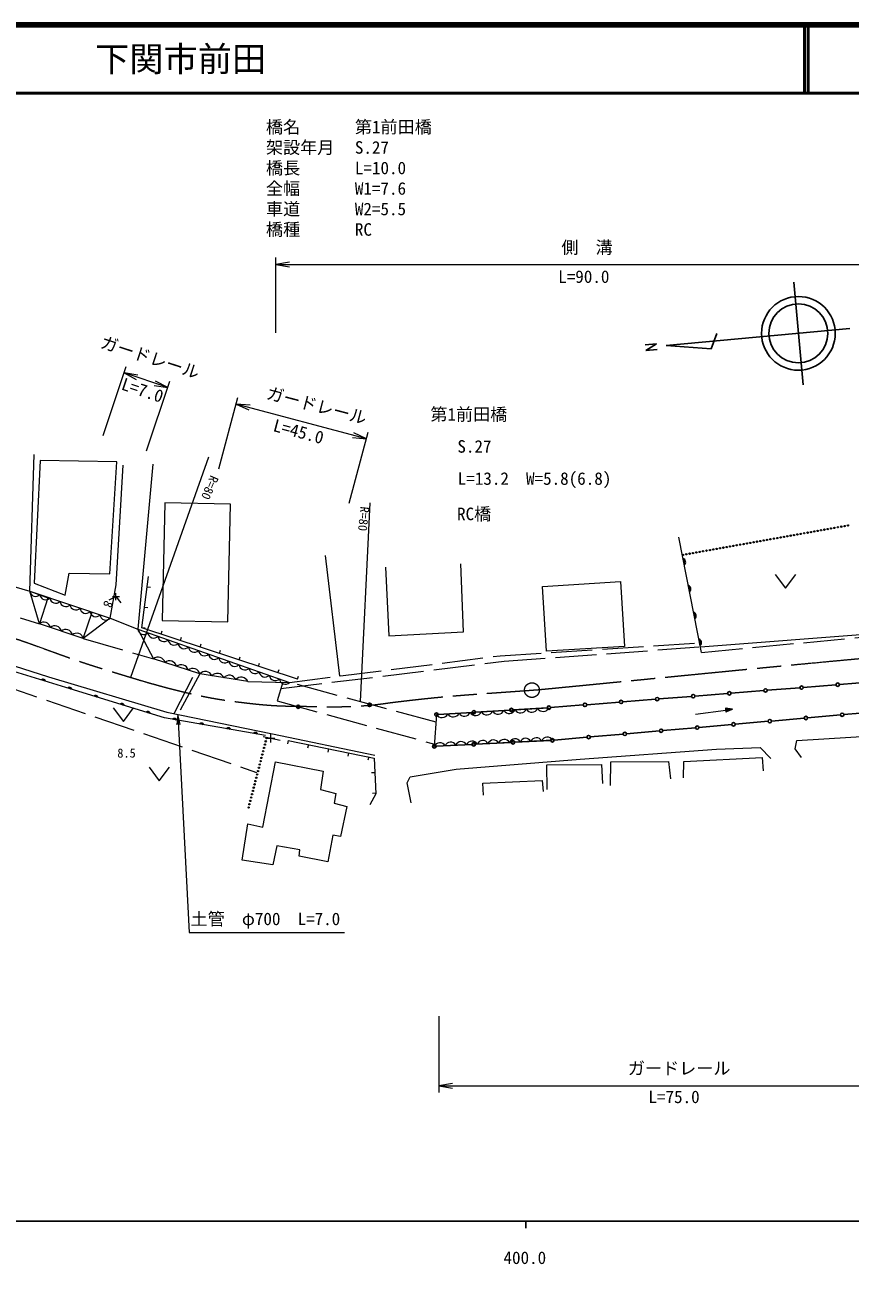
# Model space of a CAD drawing. Units: millimetres, scale not verified. Extents: x 40000 to 680000, y 20000 to 380000.
# Drawn here: x 394750 to 515407, y 198715 to 380000 of the extents above; entities that cross this region are included whole.
import ezdxf
from ezdxf.enums import TextEntityAlignment as Align

# ---------------------------------------------------------------- set-up
doc = ezdxf.new("R2010")
doc.units = ezdxf.units.MM
doc.header["$LTSCALE"] = 1000
doc.header["$PDMODE"] = 32
doc.header["$PDSIZE"] = 500
doc.linetypes.add('CHAIN', pattern=[18.5, 12, -1.5, 3.5, -1.5])
doc.linetypes.add('DASHED', pattern=[7.5, 6, -1.5])
for name, color, linetype, lineweight in [('M-BMK', 2, 'CHAIN', 13), ('M-BMK-SRVR', 3, 'Continuous', 25), ('M-STR-HTXT', 7, 'Continuous', 13), ('M-STR-STRC', 7, 'Continuous', 25), ('M-TTL', 2, 'Continuous', 140), ('M-TTL-BAND', 7, 'Continuous', 25), ('M-TTL-LINE', 7, 'Continuous', 50), ('M-WORK', 1, 'Continuous', 13)]:
    doc.layers.add(name, color=color, linetype=linetype, lineweight=lineweight)
doc.layers.add('M-OTRS', color=6, linetype='Continuous')
doc.layers.add('M-TTL-TXT', color=7, linetype='Continuous')
doc.styles.add('ＭＳ ゴシック', font='')
doc.styles.get('ＭＳ ゴシック').set_extended_font_data('MS Gothic')

# ---------------------------------------------------------------- blocks, each defined once
blk = doc.blocks.new('plus')
at = {"color": 0, "linetype": 'Continuous', "lineweight": -2}
for p, q in [((-1.25, 0), (1.25, 0)), ((0, -1.25), (0, 1.25))]:
    blk.add_line(p, q, dxfattribs=at)
blk = doc.blocks.new('open_arrow')
at = {"color": 0, "linetype": 'Continuous', "lineweight": -2}
blk.add_lwpolyline([(7.5, 1.25), (0, 0), (7.5, -1.25)], dxfattribs=at)

msp = doc.modelspace()

# ---------------------------------------------------------------- linework, layer by layer
at = {"layer": 'M-BMK'}
msp.add_circle((468877, 282683), 1076, dxfattribs=at)
for points, knots in [([(371781, 294197), (375458, 294106), (376591, 294075), (379638, 293651), (382739, 293219), (384451, 292782), (387480, 291985), (395001, 290005), (398942, 287992), (406381, 285723), (410923, 284338), (413456, 283502), (418072, 282391), (421659, 281527), (423714, 281204), (427380, 280782), (430141, 280464), (431703, 280361), (434483, 280333), (438808, 280290), (441249, 280109), (445556, 280517), (446820, 280637), (447520, 280772), (448780, 280926), (457025, 281931), (459755, 282007), (469966, 282763)], [0, 0, 0, 0, 1, 1, 1, 2, 2, 2, 3, 3, 3, 4, 4, 4, 5, 5, 5, 6, 6, 6, 7, 7, 7, 8, 8, 8, 9, 9, 9, 9]), ([(469966, 282763), (502940, 285976), (511316, 286909), (537858, 289141), (540831, 289391), (542491, 289624), (545471, 289773), (548911, 289945), (550846, 289909), (554289, 289802), (560023, 289623), (562037, 289230), (568896, 288272)], [0, 0, 0, 0, 1, 1, 1, 2, 2, 2, 3, 3, 3, 4, 4, 4, 4])]:
    msp.add_open_spline(points, degree=3, knots=knots, dxfattribs=at)
at = {"layer": 'M-BMK-SRVR'}
for p, q in [((507145, 342375), (508527, 327355)), ((488525, 333088), (515346, 335556)), ((495061, 332608), (495936, 334852)), ((487098, 333351), (485437, 333190)), ((485517, 332340), (487098, 333351)), ((487172, 332492), (485517, 332340)), ((488525, 333088), (495061, 332608))]:
    msp.add_line(p, q, dxfattribs=at)
for radius in [5387, 4309]:
    msp.add_circle((507836, 334865), radius, dxfattribs=at)
at = {"layer": 'M-OTRS'}
for p in [(434720, 280258), (445161, 280538)]:
    msp.add_point(p, dxfattribs=at)
at = {"layer": 'M-STR-HTXT'}
for p, q in [((431451, 334925), (431451, 345949)), ((431451, 344949), (521860, 344949)), ((406184, 319950), (409581, 330032)), ((415646, 326934), (409262, 329085)), ((412537, 317707), (415965, 327882)), ((423129, 315047), (425915, 325500)), ((444689, 319462), (425657, 324533)), ((442176, 310033), (444946, 320428)), ((421624, 316748), (410225, 284540)), ((445174, 310057), (443796, 280996)), ((455268, 235000), (455268, 223808)), ((455268, 224808), (524470, 224808))]:
    msp.add_line(p, q, dxfattribs=at)
msp.add_lwpolyline([(417134, 279140), (418786, 247257), (441486, 247257)], dxfattribs=at)
at = {"layer": 'M-STR-STRC'}
for p, q in [((508049, 283038), (503270, 282657)), ((513326, 283458), (508548, 283077)), ((518603, 283879), (513825, 283498)), ((486941, 281355), (482162, 280974)), ((492218, 281776), (487439, 281395)), ((497495, 282196), (492716, 281816)), ((502772, 282617), (497993, 282236)), ((460155, 279428), (455177, 279123)), ((465632, 279763), (460654, 279458)), ((471109, 280098), (466131, 279793)), ((476386, 280514), (471608, 280133)), ((481664, 280935), (476885, 280554)), ((519276, 279522), (514479, 279099)), ((498098, 277656), (493302, 277233)), ((503393, 278122), (498596, 277700)), ((508687, 278589), (503891, 278166)), ((513981, 279055), (509185, 278633)), ((476921, 275789), (472125, 275367)), ((482215, 276256), (477419, 275833)), ((487510, 276723), (482713, 276300)), ((492804, 277189), (488008, 276766)), ((460117, 274738), (454861, 274467)), ((465871, 275035), (460616, 274764)), ((471626, 275332), (466371, 275061))]:
    msp.add_line(p, q, dxfattribs=at)
for centre in [(503021, 282637), (508298, 283057), (513576, 283478), (481913, 280954), (487190, 281375), (492467, 281796), (497744, 282216), (454928, 279108), (460405, 279443), (465882, 279778), (471359, 280113), (476636, 280534), (514230, 279077), (493053, 277211), (498347, 277678), (503642, 278144), (508936, 278611), (471876, 275345), (477170, 275811), (482464, 276278), (487759, 276744), (454612, 274454), (460366, 274751), (466121, 275048)]:
    msp.add_circle(centre, 250, dxfattribs=at)
at = {"layer": 'M-TTL'}
msp.add_line((680000, 380000), (40000, 380000), dxfattribs=at)
at = {"layer": 'M-TTL-BAND'}
for p, q in [((40000, 205000), (579000, 205000)), ((468000, 205000), (468000, 204000))]:
    msp.add_line(p, q, dxfattribs=at)
at = {"layer": 'M-TTL-LINE'}
for p, q in [((508747, 380000), (508747, 370000)), ((509247, 380000), (509247, 370000)), ((40000, 370000), (680000, 370000))]:
    msp.add_line(p, q, dxfattribs=at)
at = {"layer": 'M-WORK'}
for p, q in [((395489, 297154), (396122, 317172)), ((397018, 316291), (396135, 298331)), ((408179, 316053), (397018, 316291)), ((407174, 299717), (408179, 316053)), ((408121, 298070), (409123, 315590)), ((413445, 315716), (411265, 291599)), ((493670, 288206), (490346, 305041)), ((438637, 302370), (440755, 284738)), ((458858, 291195), (458506, 301151)), ((400653, 296551), (401240, 299811)), ((401240, 299811), (407174, 299717)), ((447494, 300659), (447951, 290632)), ((504461, 299579), (505961, 297579)), ((505961, 297579), (507461, 299579)), ((396135, 298331), (400653, 296551)), ((407221, 293197), (408121, 298070)), ((412621, 297798), (413117, 297735)), ((395489, 297154), (398128, 296169)), ((396896, 292369), (395489, 297154)), ((395489, 297154), (407221, 293197)), ((398128, 296169), (396896, 292369)), ((407082, 295886), (408078, 296365)), ((408078, 296365), (408786, 295465)), ((403280, 290218), (404620, 294074)), ((404620, 294074), (407221, 293197)), ((412244, 294821), (412740, 294759)), ((403280, 290218), (396896, 292369)), ((407221, 293197), (403280, 290218)), ((411265, 291599), (413551, 287271)), ((411265, 291599), (433447, 283814)), ((411867, 291845), (412363, 291782)), ((414676, 290876), (414833, 291351)), ((417523, 289932), (417680, 290406)), ((447951, 290632), (458858, 291195)), ((493510, 289017), (522551, 291230)), ((382993, 289512), (398224, 284641)), ((420370, 288987), (420528, 289461)), ((423218, 288042), (423375, 288517)), ((426065, 287097), (426223, 287572)), ((428912, 286153), (429070, 286627)), ((398224, 284641), (415517, 279471)), ((431760, 285208), (431917, 285683)), ((434607, 284263), (434765, 284738)), ((427345, 283939), (433447, 283814)), ((407659, 280071), (409159, 278071)), ((409159, 278071), (410659, 280071)), ((415517, 279471), (430943, 276311)), ((454928, 279108), (471359, 280113)), ((492772, 279185), (497210, 279766)), ((498201, 279896), (497171, 280063)), ((497171, 280063), (497249, 279468)), ((497377, 280030), (497179, 280004)), ((497186, 279944), (497583, 279996)), ((497789, 279963), (497194, 279885)), ((497202, 279825), (497995, 279929)), ((498201, 279896), (497210, 279766)), ((497218, 279706), (498011, 279810)), ((497820, 279725), (497225, 279647)), ((497233, 279587), (497630, 279639)), ((497439, 279554), (497241, 279528)), ((498201, 279896), (497249, 279468)), ((454928, 279108), (454612, 274454)), ((429596, 275895), (432056, 275342)), ((430943, 276311), (445933, 273192)), ((507627, 275323), (540418, 277305)), ((433258, 275305), (433158, 274815)), ((436198, 274708), (436098, 274218)), ((439137, 274110), (439038, 273620)), ((471876, 275345), (454612, 274454)), ((475957, 272608), (495864, 274030)), ((495864, 274030), (502241, 274289)), ((502241, 274289), (503792, 272694)), ((507369, 274073), (507627, 275323)), ((508274, 272824), (507369, 274073)), ((429565, 262651), (431404, 272188)), ((431404, 272188), (438384, 270809)), ((442077, 273513), (441978, 273023)), ((445017, 272916), (444918, 272426)), ((457817, 271143), (475957, 272608)), ((480352, 268730), (480395, 272177)), ((480395, 272177), (488841, 272263)), ((488841, 272263), (489142, 269721)), ((491038, 269850), (491081, 272263)), ((491081, 272263), (502543, 272824)), ((502543, 272824), (502672, 270885)), ((412915, 271439), (414415, 269439)), ((414415, 269439), (415915, 271439)), ((438384, 270809), (437982, 268166)), ((445934, 270590), (445434, 270568)), ((451095, 269980), (457817, 271143)), ((471045, 271746), (479060, 271789)), ((471131, 268170), (471045, 271746)), ((479060, 271789), (479189, 269032)), ((450664, 269118), (451095, 269980)), ((451225, 266188), (450664, 269118)), ((461695, 269075), (470399, 269463)), ((461781, 267308), (461695, 269075)), ((470399, 269463), (470528, 267868)), ((437982, 268166), (440223, 267563)), ((440223, 267563), (439964, 266127)), ((446065, 267593), (445565, 267571)), ((439964, 266127), (441831, 265667)), ((441831, 265667), (440883, 261272)), ((426521, 257796), (427354, 263139)), ((427354, 263139), (429565, 262651)), ((439763, 261473), (439045, 257567)), ((440883, 261272), (439763, 261473)), ((431576, 259922), (431030, 257107)), ((434966, 259319), (431576, 259922)), ((434880, 258400), (434966, 259319)), ((431030, 257107), (426521, 257796)), ((439045, 257567), (434880, 258400))]:
    msp.add_line(p, q, dxfattribs=at)
at = {"layer": 'M-WORK', "linetype": 'DASHED'}
for p, q in [((391135, 298423), (395489, 297154)), ((386936, 295555), (396896, 292369)), ((407221, 293197), (411265, 291599)), ((403280, 290218), (413551, 287271)), ((493670, 288206), (522656, 290960)), ((383715, 286073), (428614, 270647)), ((416572, 279255), (419682, 285265)), ((420340, 285049), (417134, 279140)), ((454882, 277978), (433447, 283814))]:
    msp.add_line(p, q, dxfattribs=at)
at = {"layer": 'M-WORK'}
for points in [[(414818, 292865), (424422, 292654), (424800, 309869), (415196, 310080)], [(470432, 297844), (481831, 298548), (482415, 289081), (471017, 288378)]]:
    msp.add_lwpolyline(points, close=True, dxfattribs=at)
for points in [[(434607, 284263), (411862, 291810), (412812, 299303)], [(429955, 276042), (415177, 278611), (400752, 283061), (389951, 286394), (382827, 288749)], [(427345, 283939), (420340, 285049), (413551, 287271)], [(433258, 275305), (445839, 272749), (446069, 267492), (445208, 265883)]]:
    msp.add_lwpolyline(points, dxfattribs=at)
at = {"layer": 'M-WORK', "linetype": 'DASHED'}
for points in [[(432200, 282911), (464838, 286914), (493510, 289017)], [(433447, 283814), (464222, 287706), (493393, 289609)], [(432475, 283834), (431662, 281109), (454811, 274741)]]:
    msp.add_lwpolyline(points, dxfattribs=at)
at = {"layer": 'M-WORK'}
for centre in [(512614, 306330), (513106, 306417), (513599, 306505), (514091, 306593), (514583, 306680), (515075, 306768), (502277, 304487), (502769, 304575), (503262, 304663), (503754, 304750), (504246, 304838), (504738, 304926), (505231, 305014), (505723, 305101), (506215, 305189), (506707, 305277), (507200, 305364), (507692, 305452), (508184, 305540), (508676, 305628), (509169, 305715), (509661, 305803), (510153, 305891), (510645, 305979), (511137, 306066), (511630, 306154), (512122, 306242), (492432, 302733), (492925, 302820), (493417, 302908), (493909, 302996), (494401, 303083), (494893, 303171), (495386, 303259), (495878, 303347), (496370, 303434), (496862, 303522), (497355, 303610), (497847, 303698), (498339, 303785), (498831, 303873), (499324, 303961), (499816, 304048), (500308, 304136), (500800, 304224), (501293, 304312), (501785, 304399), (490956, 302469), (491448, 302557), (491940, 302645), (430098, 275679), (429596, 273743), (429722, 274227), (429847, 274711), (429972, 275195), (429220, 272291), (429345, 272775), (429471, 273259), (428719, 270355), (428844, 270839), (428969, 271323), (429095, 271807), (428217, 268419), (428342, 268903), (428468, 269387), (428593, 269871), (427715, 266483), (427841, 266967), (427966, 267451), (428092, 267935), (427465, 265515), (427590, 265999)]:
    msp.add_circle(centre, 100, dxfattribs=at)
for centre, radius, start, end in [((490793, 301399), 567, 309.24419, 73.09922), ((490793, 301399), 453, 317.20358, 65.13983), ((490793, 301399), 340, 332.82895, 49.51445), ((491568, 297475), 567, 309.24419, 73.09922), ((491568, 297475), 453, 317.20358, 65.13983), ((491568, 297475), 340, 332.82895, 49.51445), ((396334, 297237), 849, 185.62417, 317.09941), ((397800, 296743), 849, 185.62417, 317.09941), ((399267, 296248), 849, 185.62417, 317.09941), ((400733, 295753), 849, 185.62417, 317.09941), ((402199, 295259), 849, 185.62417, 317.09941), ((403666, 294764), 849, 185.62417, 317.09941), ((405132, 294270), 849, 185.62417, 317.09941), ((406599, 293775), 849, 185.62417, 317.09941), ((492343, 293551), 567, 309.24419, 73.09922), ((492343, 293551), 453, 317.20358, 65.13983), ((492343, 293551), 340, 332.82895, 49.51445), ((397548, 291665), 959, 9.97925, 132.78221), ((399144, 291128), 959, 9.97925, 132.78221), ((400740, 290590), 959, 9.97925, 132.78221), ((402336, 290052), 959, 9.97925, 132.78221), ((412125, 291683), 864, 185.58011, 315.74326), ((413604, 291164), 864, 185.58011, 315.74326), ((415083, 290645), 864, 185.58011, 315.74326), ((493118, 289626), 567, 309.24419, 73.09922), ((416562, 290126), 864, 185.58011, 315.74326), ((418040, 289607), 864, 185.58011, 315.74326), ((419519, 289088), 864, 185.58011, 315.74326), ((420998, 288569), 864, 185.58011, 315.74326), ((493118, 289626), 453, 317.20358, 65.13983), ((493118, 289626), 340, 332.82895, 49.51445), ((414229, 286473), 1047, 13.38323, 130.36998), ((415927, 285918), 1047, 13.38323, 130.36998), ((422477, 288050), 864, 185.58011, 315.74326), ((423956, 287531), 864, 185.58011, 315.74326), ((425434, 287012), 864, 185.58011, 315.74326), ((417624, 285362), 1047, 13.38323, 130.36998), ((419321, 284807), 1047, 13.38323, 130.36998), ((421132, 284381), 1036, 22.15037, 139.83871), ((422883, 284103), 1036, 22.15037, 139.83871), ((424634, 283826), 1036, 22.15037, 139.83871), ((426913, 286493), 864, 185.58011, 315.74326), ((428392, 285974), 864, 185.58011, 315.74326), ((429871, 285455), 864, 185.58011, 315.74326), ((431350, 284936), 864, 185.58011, 315.74326), ((397438, 283868), 406, 13.36469, 132.34421), ((397438, 283868), 325, 22.24591, 123.46298), ((397438, 283868), 244, 40.65022, 105.05868), ((401260, 282689), 406, 13.36543, 132.34495), ((401260, 282689), 325, 22.24665, 123.46372), ((401260, 282689), 244, 40.65096, 105.05942), ((426386, 283548), 1036, 22.15037, 139.83871), ((432828, 284417), 864, 185.58011, 315.74326), ((405083, 281510), 406, 13.36543, 132.34495), ((405083, 281510), 325, 22.24665, 123.46372), ((405083, 281510), 244, 40.65096, 105.05942), ((408905, 280330), 406, 13.36543, 132.34495), ((408905, 280330), 325, 22.24665, 123.46372), ((408905, 280330), 244, 40.65096, 105.05942), ((412727, 279151), 406, 13.36543, 132.34495), ((412727, 279151), 325, 22.24665, 123.46372), ((412727, 279151), 244, 40.65096, 105.05942), ((455723, 279585), 928, 210.94684, 336.05615), ((457366, 279685), 928, 210.94684, 336.05615), ((459009, 279786), 928, 210.94684, 336.05615), ((460652, 279886), 928, 210.94684, 336.05615), ((462295, 279987), 928, 210.94684, 336.05615), ((463939, 280087), 928, 210.94684, 336.05615), ((465582, 280188), 928, 210.94684, 336.05615), ((467225, 280289), 928, 210.94684, 336.05615), ((468868, 280389), 928, 210.94684, 336.05615), ((470511, 280490), 928, 210.94684, 336.05615), ((416619, 278151), 406, 20.6473, 139.62683), ((416619, 278151), 325, 29.52853, 130.7456), ((416619, 278151), 244, 47.93284, 112.34129), ((420560, 277466), 406, 20.6473, 139.62683), ((420560, 277466), 325, 29.52853, 130.7456), ((420560, 277466), 244, 47.93284, 112.34129), ((424501, 276781), 406, 20.6473, 139.62683), ((424501, 276781), 325, 29.52853, 130.7456), ((424501, 276781), 244, 47.93284, 112.34129), ((428442, 276096), 406, 20.6473, 139.62683), ((428442, 276096), 325, 29.52853, 130.7456), ((428442, 276096), 244, 47.93284, 112.34129), ((466401, 274694), 867, 28.01435, 157.89113), ((467971, 274775), 867, 28.01435, 157.89113), ((469540, 274856), 867, 28.01435, 157.89113), ((471110, 274937), 867, 28.01435, 157.89113), ((455415, 274128), 867, 28.01435, 157.89113), ((456985, 274209), 867, 28.01435, 157.89113), ((458554, 274290), 867, 28.01435, 157.89113), ((460124, 274371), 867, 28.01435, 157.89113), ((461693, 274452), 867, 28.01435, 157.89113), ((463263, 274533), 867, 28.01435, 157.89113), ((464832, 274613), 867, 28.01435, 157.89113)]:
    msp.add_arc(centre, radius, start, end, dxfattribs=at)

# ---------------------------------------------------------------- block references
at = {"layer": 'M-STR-HTXT', "xscale": 267, "yscale": 267}
for p in [(431451, 344949), (455268, 224808)]:
    msp.add_blockref('open_arrow', p, dxfattribs=at)
at = {"layer": 'M-STR-HTXT'}
for p, xscale, yscale, rotation in [((409262, 329085), 267, 267, 341.4), ((415646, 326934), 267, 267, 161.4), ((425657, 324533), 267, 267, 345.1), ((444689, 319462), 267, 267, 165.1), ((417134, 279140), 200, 200, 273)]:
    msp.add_blockref('open_arrow', p, dxfattribs=dict(at, xscale=xscale, yscale=yscale, rotation=rotation))
at = {"layer": 'M-WORK'}
for p, xscale, yscale in [((408078, 296365), 400, 400), ((430721, 275642), 480, 480)]:
    msp.add_blockref('plus', p, dxfattribs=dict(at, xscale=xscale, yscale=yscale))

# ---------------------------------------------------------------- texts
at = {"layer": 'M-STR-HTXT', "style": 'ＭＳ ゴシック'}
for s, p in [('橋名', (430000, 365060)), ('第1前田橋', (443000, 365060)), ('架設年月', (430000, 362060)), ('S.27', (443000, 362060)), ('橋長', (430000, 359060)), ('L=10.0', (443000, 359060)), ('全幅', (430000, 356060)), ('W1=7.6', (443000, 356060)), ('車道', (430000, 353060)), ('W2=5.5', (443000, 353060)), ('橋種', (430000, 350060)), ('RC', (443000, 350060))]:
    msp.add_text(s, height=1833, dxfattribs=at).set_placement(p, align=Align.MIDDLE_LEFT)
for s, p in [('側\u3000溝', (473187, 345976)), ('第1前田橋', (454028, 321558)), ('S.27', (457986, 316862)), ('L=13.2\u3000W=5.8(6.8)', (458039, 312165)), ('RC橋', (457933, 306993)), ('土管\u3000φ700\u3000L=7.0', (418986, 247757)), ('ガードレール', (482905, 225905))]:
    msp.add_text(s, height=1833, dxfattribs=at).set_placement(p, align=Align.BOTTOM_LEFT)
for s, p in [('L=90.0', (476466, 341695)), ('L=75.0', (489659, 221730))]:
    msp.add_text(s, height=1833, dxfattribs=at).set_placement(p, align=Align.BOTTOM_CENTER)
for s, height, rotation, p in [('ガードレール', 1833, 341.934, (405499, 332290)), ('ガードレール', 1833, 345.292, (429798, 324801)), ('R=80', 1320, 246.571, (421551, 314374)), ('R=80', 1320, 264.03, (443438, 309635))]:
    msp.add_text(s, height=height, rotation=rotation, dxfattribs=at).set_placement(p, align=Align.BOTTOM_LEFT)
for s, rotation, p in [('L=7.0', 341.381, (411496, 325166)), ('L=45.0', 345.078, (434401, 319099))]:
    msp.add_text(s, height=1833, rotation=rotation, dxfattribs=at).set_placement(p, align=Align.BOTTOM_CENTER)
at = {"layer": 'M-TTL-BAND', "style": 'ＭＳ ゴシック'}
msp.add_text('400.0', height=1833, dxfattribs=at).set_placement((467844, 198195), align=Align.BOTTOM_CENTER)
at = {"layer": 'M-TTL-TXT', "style": 'ＭＳ ゴシック'}
msp.add_text('下関市前田', height=3666, dxfattribs=at).set_placement((405024, 375000), align=Align.MIDDLE_LEFT)
at = {"layer": 'M-WORK', "style": 'ＭＳ ゴシック'}
msp.add_text('8', height=1320, rotation=248.199, dxfattribs=at).set_placement((406111, 296056), align=Align.BOTTOM_LEFT)
msp.add_text('8.5', height=1320, dxfattribs=at).set_placement((408274, 272424), align=Align.BOTTOM_LEFT)

doc.saveas('drawing.dxf')
